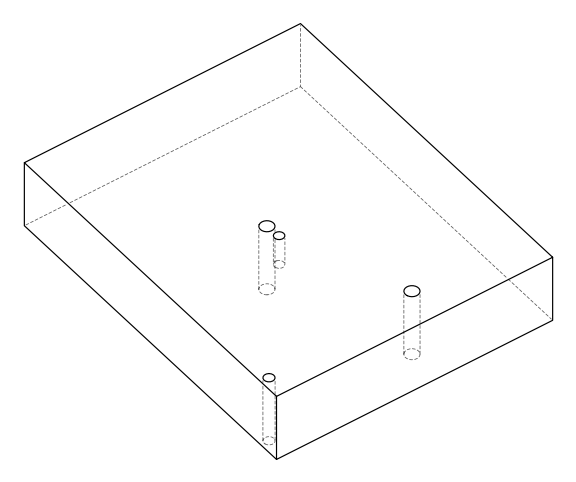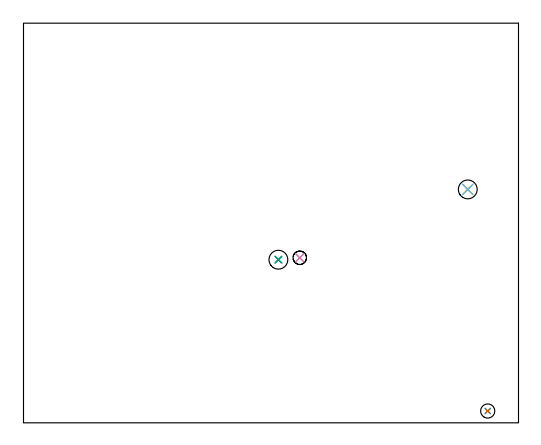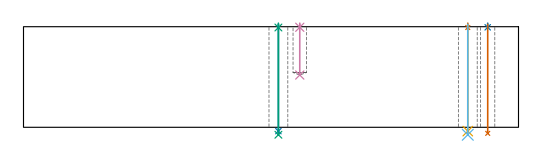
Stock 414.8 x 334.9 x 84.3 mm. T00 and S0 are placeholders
(PLAN: 10 operations, 6 tool changes, 2.1 min)
(1 SPOT_DRILL | STEP1HOLE | NXT0321_9005460120000 | 0.03 min | 8 mm3)
(2 SPOT_DRILL_1 | STEP1HOLE_1 | NXT0321_9005460120000 | 0.03 min | 5 mm3)
(3 SPOT_DRILL_2 | STEP1HOLE_2 | NXT0321_9005460120000 | 0.03 min | 4 mm3)
(4 SPOT_DRILL_3 | STEP1POCKET | NXT0321_9005460120000 | 0.03 min | 0 mm3)
(5 DRILL_THROUGH_HOLE_INTO_CENTER | STEP1HOLE | NXT0301_065 | 0.36 min | 5814 mm3)
(6 DRILL_TO_ENLARGE_THROUGH_HOLE | STEP1HOLE | UGT0301_240 | 0.37 min | 10676 mm3)
(7 DRILL_THROUGH_HOLE_INTO_CENTER_1 | STEP1HOLE_1 | UGT0301_229 | 0.37 min | 9341 mm3)
(8 DRILL_THROUGH_HOLE_INTO_CENTER_2 | STEP1HOLE_2 | NXT0301_065 | 0.36 min | 5812 mm3)
(9 DRILL_TO_ENLARGE_THROUGH_HOLE_1 | STEP1HOLE_2 | UGT0301_240 | 0.37 min | 10679 mm3)
(10 DRILL_BLIND_HOLE_INTO_CENTER | STEP1POCKET | NXT0301_084 | 0.17 min | 3906 mm3)
(TOOL NXT0321_9005460120000 | NC Spot Drill, 142deg, 12mm, Carbide, Uncoated | D12 PA142 FL30 Z2)
(TOOL NXT0301_065 | Carbide Drill 9.4mm [860.1-0940-075A1-MM 2214] | D9.4 PA140 FL98 Z2)
(TOOL UGT0301_240 | Twist Drill 15.8 mm | D15.8 PA118 FL120 Z2)
(TOOL UGT0301_229 | Twist Drill 11.9 mm | D11.9 PA118 FL100 Z2)
(TOOL NXT0301_084 | Carbide Drill 11.3mm [860.1-1130-034A1-MM 2214] | D11.3 PA140 FL55 Z2)
(OP 1 SPOT_DRILL)
G17 G21 G94 G90
T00 M6
G54
G17 G0 G90 X372.3 Y195.6 S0 M3
G43 Z94.3 H0
G94 G81 G98 Z83.62 F250. R87.3
G80
M5
M2
(OP 2 SPOT_DRILL_1)
G17 G21 G94 G90
T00 M6
G54
G17 G0 G90 X389. Y9.9 S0 M3
G43 Z94.3 H0
G94 G81 G98 Z83.788 F250. R87.3
G80
M5
M2
(OP 3 SPOT_DRILL_2)
G17 G21 G94 G90
T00 M6
G54
G17 G0 G90 X213.6 Y136.7 S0 M3
G43 Z94.3 H0
G94 G81 G98 Z83.62 F250. R87.3
G80
M5
M2
(OP 4 SPOT_DRILL_3)
G17 G21 G94 G90
T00 M6
G54
G17 G0 G90 X231.5 Y138.3 S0 M3
G43 Z94.3 H0
G94 G81 G98 Z83.814 F250. R87.3
G80
M5
M2
(OP 5 DRILL_THROUGH_HOLE_INTO_CENTER)
G17 G21 G94 G90
T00 M6
G54
G17 G0 G90 X372.3 Y195.6 S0 M3
G43 Z94.3 H1
G94 G73 G98 Z-3.211 F250. Q8.751 R86.3
G80
M5
M2
(OP 6 DRILL_TO_ENLARGE_THROUGH_HOLE)
G17 G21 G94 G90
T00 M6
G54
G17 G0 G90 X372.3 Y195.6 S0 M3
G43 Z94.3 H0
G94 G73 G98 Z-6.247 F250. Q15.091 R86.3
G80
M5
M2
(OP 7 DRILL_THROUGH_HOLE_INTO_CENTER_1)
G17 G21 G94 G90
T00 M6
G54
G17 G0 G90 X389. Y9.9 S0 M3
G43 Z94.3 H0
G94 G73 G98 Z-5.075 F250. Q11.172 R86.3
G80
M5
M2
(OP 8 DRILL_THROUGH_HOLE_INTO_CENTER_2)
G17 G21 G94 G90
T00 M6
G54
G17 G0 G90 X213.6 Y136.7 S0 M3
G43 Z94.3 H1
G94 G73 G98 Z-3.211 F250. Q8.751 R86.3
G80
M5
M2
(OP 9 DRILL_TO_ENLARGE_THROUGH_HOLE_1)
G17 G21 G94 G90
T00 M6
G54
G17 G0 G90 X213.6 Y136.7 S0 M3
G43 Z94.3 H0
G94 G73 G98 Z-6.247 F250. Q15.091 R86.3
G80
M5
M2
(OP 10 DRILL_BLIND_HOLE_INTO_CENTER)
G17 G21 G94 G90
T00 M6
G54
G17 G0 G90 X231.5 Y138.3 S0 M3
G43 Z94.3 H1
G94 G81 G98 Z43.8 F250. R86.3
G80
M5
M2
